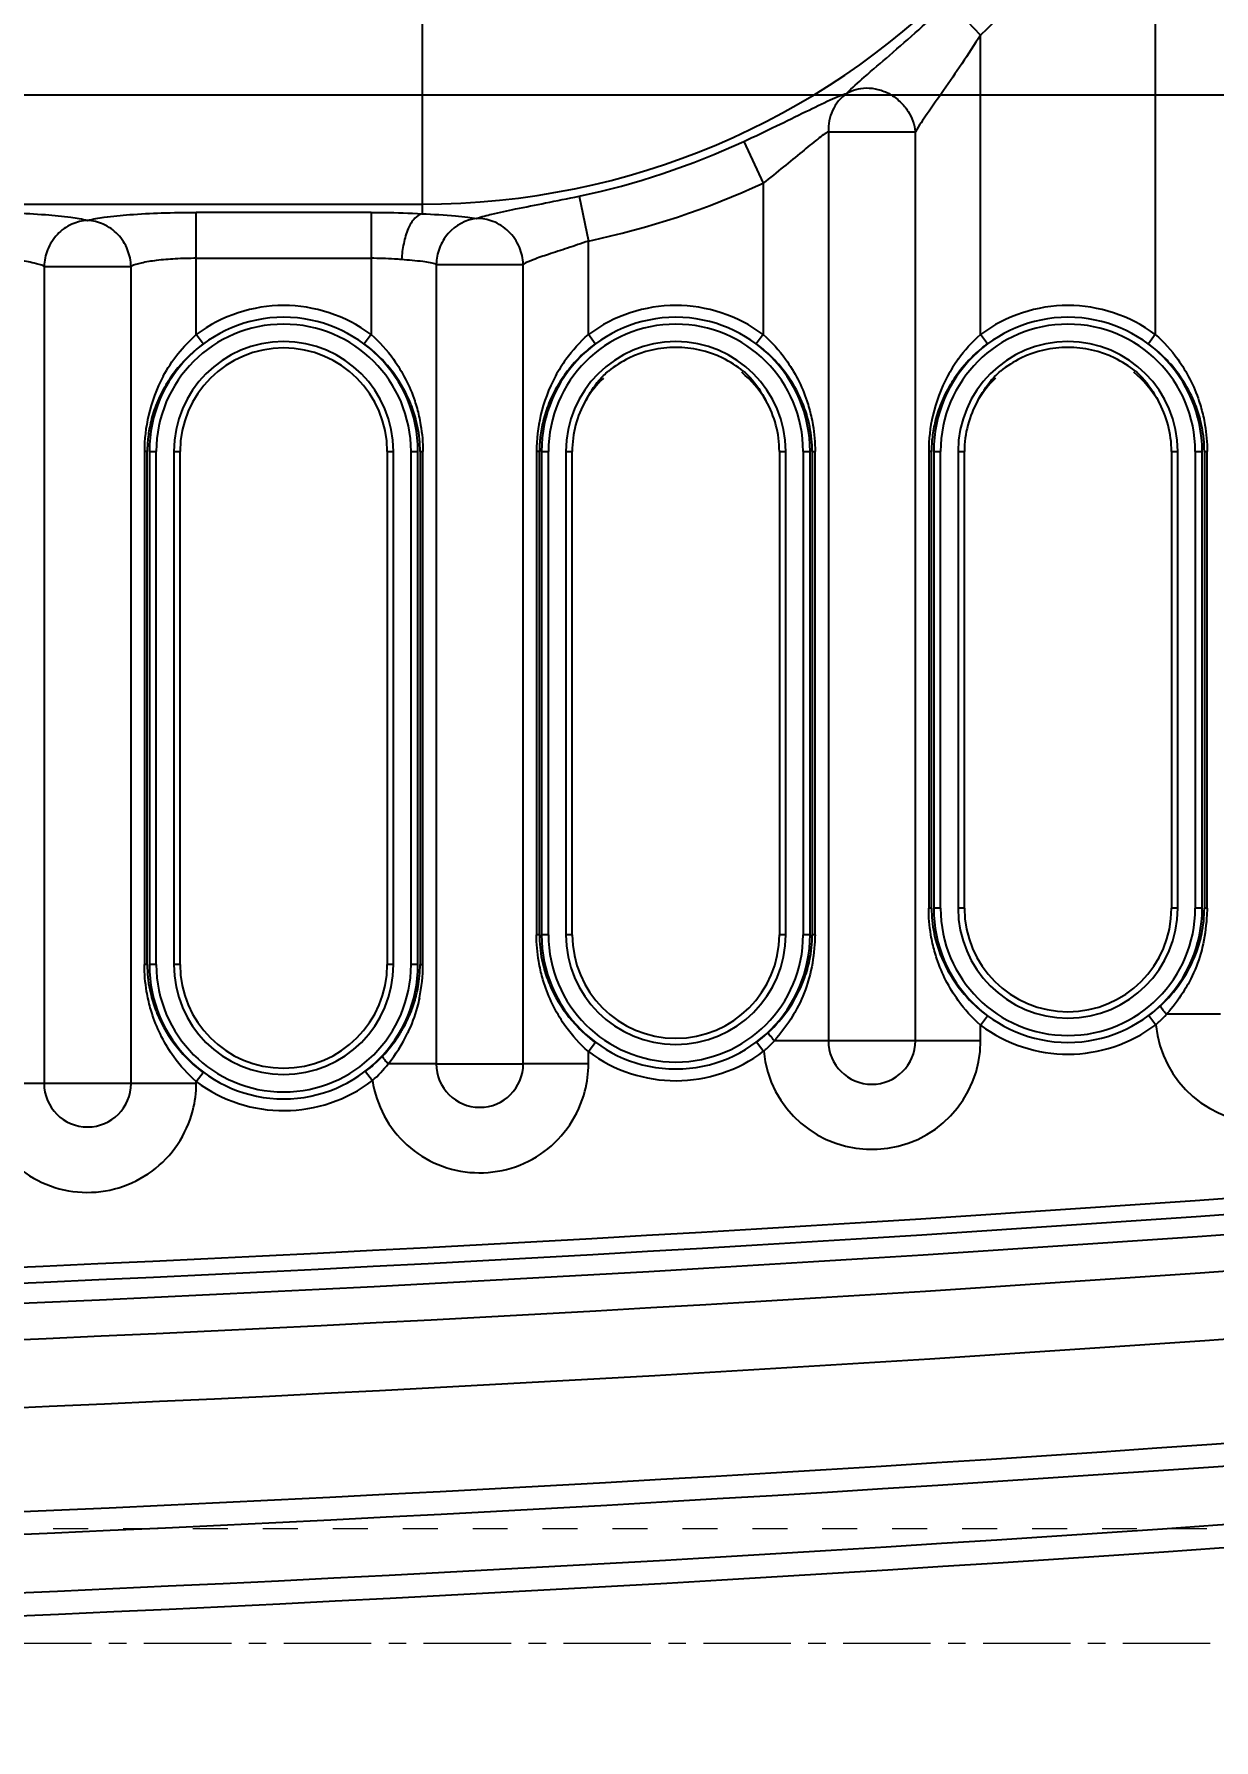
# Model space of a CAD drawing. Header units: millimetres. Extents: x 699 to 6116, y -3115 to -1923.
# Drawn here: x 1134 to 1185.4, y -2572.3 to -2497.9 of the extents above; entities that cross this region are included whole.
import ezdxf

# ---------------------------------------------------------------- set-up
doc = ezdxf.new("R2010")
doc.units = ezdxf.units.MM
doc.header["$LTSCALE"] = 16.335
doc.header["$PDMODE"] = 3
doc.header["$PDSIZE"] = 0.3125
doc.linetypes.add('CENTER', pattern=[0.6, 0.375, -0.075, 0.075, -0.075])
doc.linetypes.add('HIDDEN', pattern=[0.2, 0.1, -0.1])
doc.layers.get('0').update_dxf_attribs({"linetype": 'CONTINUOUS'})
doc.layers.get('Defpoints').update_dxf_attribs({"linetype": 'CONTINUOUS'})
doc.layers.add('cool', color=153, linetype='HIDDEN', lineweight=9)
doc.styles.get("Standard").update_dxf_attribs({"font": 'txt', "width": 0.8})
doc.dimstyles.get("Standard").update_dxf_attribs({"dimtxt": 0.15625, "dimasz": 0.1875, "dimexe": 0.125, "dimexo": 0.0625, "dimtad": 0, "dimtih": 1, "dimtoh": 1, "dimdsep": 46, "dimtxsty": 'Standard', "dimcen": 0.09, "dimadec": 0, "dimazin": 0, "dimtp": 0.01, "dimtm": 0.01, "dimtfac": 1, "dimtofl": 0, "dimtmove": 0, "dimatfit": 3, "dimfxl": 0, "dimtolj": 1, "dimarcsym": 0})

# ---------------------------------------------------------------- blocks, each defined once
blk = doc.blocks.new('*D749')
at = {"color": 4, "lineweight": -2}
blk.add_line((1126.21, -2500.543), (1336.786, -2500.543), dxfattribs=at)
at = {"layer": 'Defpoints', "color": 0}
for p in [(1045.847, -2423.043), (1126.147, -2500.543), (1336.786, -2500.543)]:
    blk.add_point(p, dxfattribs=at)
at = {"color": 6, "insert": (1352.119, -2500.543), "char_height": 10, "attachment_point": 5}
blk.add_mtext('\\A1;77.50', dxfattribs=at)
blk = doc.blocks.new('*D750')
at = {"color": 4, "lineweight": -2}
blk.add_line((1201.41, -2596.043), (1336.786, -2596.043), dxfattribs=at)
at = {"layer": 'Defpoints', "color": 0}
for p in [(1045.847, -2423.043), (1201.347, -2596.043), (1336.786, -2596.043)]:
    blk.add_point(p, dxfattribs=at)
at = {"color": 6, "insert": (1354.119, -2596.043), "char_height": 10, "attachment_point": 5}
blk.add_mtext('\\A1;173.00', dxfattribs=at)
blk = doc.blocks.new('*D751')
at = {"color": 4, "lineweight": -2}
blk.add_line((1195.847, -2601.605), (1195.847, -2674.578), dxfattribs=at)
at = {"layer": 'Defpoints', "color": 0}
for p in [(1045.847, -2423.043), (1195.847, -2601.543), (1195.847, -2674.578)]:
    blk.add_point(p, dxfattribs=at)
at = {"color": 6, "insert": (1195.847, -2691.244), "char_height": 10, "attachment_point": 5, "rotation": 90}
blk.add_mtext('\\A1;150.00', dxfattribs=at)

msp = doc.modelspace()

# ---------------------------------------------------------------- linework, layer by layer
at = {"color": 7, "linetype": 'Continuous'}
for p, q in [((1182.884, -2487.372), (1182.884, -2510.99)), ((1150.922, -2495.288), (1150.922, -2505.721)), ((1175.268, -2497.933), (1173.889, -2496.485)), ((1175.268, -2510.99), (1175.268, -2497.933)), ((1168.634, -2502.146), (1172.425, -2502.146)), ((1168.634, -2502.146), (1168.634, -2541.78)), ((1172.425, -2541.78), (1172.425, -2502.146)), ((1164.948, -2502.57), (1165.79, -2504.384)), ((1165.79, -2504.384), (1165.79, -2510.99)), ((1114.562, -2505.305), (1150.922, -2505.305)), ((1157.764, -2504.956), (1158.174, -2506.914)), ((1148.697, -2505.667), (1141.081, -2505.667)), ((1141.081, -2510.99), (1141.081, -2505.667)), ((1148.697, -2505.667), (1148.697, -2510.99)), ((1158.174, -2510.99), (1158.174, -2506.914)), ((1141.081, -2507.667), (1148.697, -2507.667)), ((1134.447, -2508.018), (1138.238, -2508.018)), ((1134.447, -2508.018), (1134.447, -2543.641)), ((1138.238, -2543.641), (1138.238, -2508.018)), ((1151.54, -2507.93), (1155.331, -2507.93)), ((1151.54, -2507.93), (1151.54, -2542.786)), ((1155.331, -2542.786), (1155.331, -2507.93)), ((1141.381, -2511.392), (1141.081, -2510.99)), ((1148.697, -2510.99), (1148.397, -2511.392)), ((1158.474, -2511.392), (1158.174, -2510.99)), ((1165.79, -2510.99), (1165.49, -2511.392)), ((1175.568, -2511.392), (1175.268, -2510.99)), ((1182.884, -2510.99), (1182.584, -2511.392)), ((1138.942, -2516.09), (1138.818, -2516.09)), ((1138.818, -2516.09), (1138.818, -2538.462)), ((1138.942, -2538.462), (1138.942, -2516.09)), ((1139.037, -2516.09), (1139.338, -2516.09)), ((1139.037, -2516.09), (1139.037, -2538.462)), ((1139.338, -2538.462), (1139.338, -2516.09)), ((1140.099, -2516.09), (1140.375, -2516.09)), ((1140.099, -2516.09), (1140.099, -2538.462)), ((1140.375, -2538.462), (1140.375, -2516.09)), ((1149.403, -2516.09), (1149.678, -2516.09)), ((1149.403, -2516.09), (1149.403, -2538.462)), ((1149.678, -2538.462), (1149.678, -2516.09)), ((1150.439, -2516.09), (1150.74, -2516.09)), ((1150.439, -2516.09), (1150.439, -2538.462)), ((1150.74, -2538.462), (1150.74, -2516.09)), ((1150.836, -2516.09), (1150.96, -2516.09)), ((1150.836, -2516.09), (1150.836, -2538.462)), ((1150.96, -2538.462), (1150.96, -2516.09)), ((1156.035, -2516.09), (1155.911, -2516.09)), ((1155.911, -2516.09), (1155.911, -2537.155)), ((1156.035, -2537.155), (1156.035, -2516.09)), ((1156.131, -2516.09), (1156.432, -2516.09)), ((1156.131, -2516.09), (1156.131, -2537.155)), ((1156.432, -2537.155), (1156.432, -2516.09)), ((1157.193, -2516.09), (1157.469, -2516.09)), ((1157.193, -2516.09), (1157.193, -2537.155)), ((1157.469, -2537.155), (1157.469, -2516.09)), ((1166.496, -2516.09), (1166.772, -2516.09)), ((1166.496, -2516.09), (1166.496, -2537.155)), ((1166.772, -2537.155), (1166.772, -2516.09)), ((1167.533, -2516.09), (1167.834, -2516.09)), ((1167.533, -2516.09), (1167.533, -2537.155)), ((1167.834, -2537.155), (1167.834, -2516.09)), ((1167.929, -2516.09), (1168.054, -2516.09)), ((1167.929, -2516.09), (1167.929, -2537.155)), ((1168.054, -2537.155), (1168.054, -2516.09)), ((1173.129, -2516.09), (1173.005, -2516.09)), ((1173.005, -2516.09), (1173.005, -2535.999)), ((1173.129, -2535.999), (1173.129, -2516.09)), ((1173.224, -2516.09), (1173.525, -2516.09)), ((1173.224, -2516.09), (1173.224, -2535.999)), ((1173.525, -2535.999), (1173.525, -2516.09)), ((1174.286, -2516.09), (1174.562, -2516.09)), ((1174.286, -2516.09), (1174.286, -2535.999)), ((1174.562, -2535.999), (1174.562, -2516.09)), ((1183.59, -2516.09), (1183.865, -2516.09)), ((1183.59, -2516.09), (1183.59, -2535.999)), ((1183.865, -2535.999), (1183.865, -2516.09)), ((1184.626, -2516.09), (1184.927, -2516.09)), ((1184.626, -2516.09), (1184.626, -2535.999)), ((1184.927, -2535.999), (1184.927, -2516.09)), ((1185.023, -2516.09), (1185.147, -2516.09)), ((1185.023, -2516.09), (1185.023, -2535.999)), ((1185.147, -2535.999), (1185.147, -2516.09)), ((1173.129, -2535.999), (1173.005, -2535.999)), ((1173.525, -2535.999), (1173.224, -2535.999)), ((1174.562, -2535.999), (1174.286, -2535.999)), ((1183.865, -2535.999), (1183.59, -2535.999)), ((1184.927, -2535.999), (1184.626, -2535.999)), ((1185.147, -2535.999), (1185.023, -2535.999)), ((1156.035, -2537.155), (1155.911, -2537.155)), ((1156.432, -2537.155), (1156.131, -2537.155)), ((1157.469, -2537.155), (1157.193, -2537.155)), ((1166.772, -2537.155), (1166.496, -2537.155)), ((1167.834, -2537.155), (1167.533, -2537.155)), ((1168.054, -2537.155), (1167.929, -2537.155)), ((1138.942, -2538.462), (1138.818, -2538.462)), ((1139.338, -2538.462), (1139.037, -2538.462)), ((1140.375, -2538.462), (1140.099, -2538.462)), ((1149.678, -2538.462), (1149.403, -2538.462)), ((1150.74, -2538.462), (1150.439, -2538.462)), ((1150.836, -2538.462), (1150.96, -2538.462)), ((1175.268, -2541.099), (1175.568, -2540.697)), ((1175.268, -2541.78), (1175.268, -2541.099)), ((1182.604, -2540.682), (1182.906, -2541.082)), ((1185.727, -2540.624), (1183.372, -2540.624)), ((1158.174, -2542.255), (1158.474, -2541.853)), ((1165.511, -2541.838), (1165.812, -2542.239)), ((1175.268, -2541.78), (1166.278, -2541.78)), ((1158.174, -2542.786), (1158.174, -2542.255)), ((1141.081, -2543.562), (1141.381, -2543.161)), ((1148.455, -2543.117), (1148.76, -2543.515)), ((1151.54, -2542.786), (1149.446, -2542.786)), ((1158.174, -2542.786), (1155.331, -2542.786)), ((1141.081, -2543.641), (1132.352, -2543.641)), ((1141.081, -2543.641), (1141.081, -2543.562))]:
    msp.add_line(p, q, dxfattribs=at)
for centre, radius, start, end in [((1150.922, -2472.351), 32.954, 270, 90), ((1150.922, -2472.351), 35.316, 313.581, 334.82747), ((1150.922, -2472.351), 33.316, 281.85069, 294.8986), ((1150.922, -2472.351), 35.316, 281.85069, 294.8986), ((1144.889, -2516.09), 6.365, 53.25404, 126.74596), ((1161.982, -2516.09), 6.365, 53.25404, 126.74596), ((1179.076, -2516.09), 6.365, 53.25404, 126.74596), ((1144.889, -2516.09), 5.852, 0, 180), ((1144.889, -2516.09), 5.551, 0, 180), ((1161.982, -2516.09), 5.852, 0, 180), ((1161.982, -2516.09), 5.551, 0, 180), ((1179.076, -2516.09), 5.852, 0, 180), ((1179.076, -2516.09), 5.551, 0, 180), ((1144.889, -2516.09), 4.79, 0, 180), ((1161.982, -2516.09), 4.79, 0, 180), ((1179.076, -2516.09), 4.79, 0, 180), ((1145.123, -2516.417), 6.265, 126.67154, 140.62332), ((1144.889, -2516.09), 4.514, 0, 180), ((1144.648, -2516.424), 6.275, 42.45432, 53.32018), ((1162.666, -2515.993), 6.732, 144.34169, 151.74468), ((1162.197, -2516.4), 6.24, 129.69059, 140.63245), ((1162.299, -2516.514), 6.393, 126.748, 129.74095), ((1162.028, -2516.317), 4.778, 115.98064, 128.67258), ((1161.982, -2516.213), 4.664, 63.96271, 116.03305), ((1161.935, -2516.322), 4.783, 51.34176, 64.01099), ((1161.806, -2516.344), 6.173, 49.80044, 53.34957), ((1161.717, -2516.45), 6.311, 42.47507, 49.80796), ((1179.759, -2515.993), 6.732, 144.34169, 151.74468), ((1179.291, -2516.4), 6.24, 129.69141, 140.63245), ((1179.393, -2516.514), 6.393, 126.748, 129.74177), ((1179.123, -2516.322), 4.783, 115.98703, 128.65716), ((1179.076, -2516.213), 4.664, 63.96668, 116.03459), ((1179.028, -2516.32), 4.781, 51.33571, 64.01468), ((1178.899, -2516.344), 6.173, 49.80229, 53.34958), ((1178.81, -2516.45), 6.311, 42.47507, 49.80979), ((1145.683, -2516.057), 6.86, 151.70951, 167.07638), ((1144.993, -2516.309), 6.097, 140.63545, 149.13661), ((1162.776, -2516.057), 6.86, 151.70951, 167.07638), ((1162.091, -2516.312), 6.102, 140.63623, 147.92908), ((1161.768, -2516.337), 4.823, 30.77824, 50.13585), ((1161.879, -2516.307), 6.095, 32.39057, 42.5134), ((1179.87, -2516.057), 6.86, 151.70951, 167.07638), ((1179.185, -2516.312), 6.102, 140.63623, 147.92908), ((1178.862, -2516.337), 4.823, 30.77825, 50.13446), ((1178.973, -2516.307), 6.095, 32.39057, 42.5134), ((1144.846, -2516.22), 5.924, 149.14275, 157.86892), ((1161.939, -2516.22), 5.924, 149.14275, 157.86892), ((1162.041, -2516.279), 6.042, 147.94471, 149.15732), ((1162.181, -2516.327), 4.804, 134.30239, 149.21223), ((1161.989, -2516.238), 5.965, 21.71161, 32.39296), ((1179.033, -2516.22), 5.924, 149.14275, 157.86892), ((1179.134, -2516.279), 6.042, 147.94471, 149.15732), ((1179.275, -2516.327), 4.804, 134.30239, 149.21223), ((1179.082, -2516.238), 5.965, 21.71161, 32.39296), ((1144.667, -2516.147), 5.732, 157.87532, 165.89125), ((1161.761, -2516.147), 5.732, 157.87532, 165.89125), ((1161.982, -2516.09), 4.514, 150.50364, 180), ((1161.982, -2516.09), 4.514, 0, 29.47548), ((1178.854, -2516.147), 5.732, 157.87532, 165.89125), ((1179.076, -2516.09), 4.514, 150.50364, 180), ((1179.076, -2516.09), 4.514, 0, 29.47548), ((1145.803, -2516.094), 6.985, 167.0025, 179.96792), ((1144.506, -2516.105), 5.565, 165.90603, 173.29158), ((1145.205, -2516.107), 5.631, 0.17075, 11.28696), ((1162.896, -2516.094), 6.985, 167.0025, 179.96792), ((1161.599, -2516.105), 5.565, 165.90603, 173.29158), ((1162.299, -2516.107), 5.631, 0.17075, 11.28696), ((1179.99, -2516.094), 6.985, 167.0025, 179.96792), ((1178.693, -2516.105), 5.565, 165.90603, 173.29158), ((1179.392, -2516.107), 5.631, 0.17075, 11.28696), ((1144.397, -2516.09), 5.455, 173.30508, 179.99397), ((1161.491, -2516.09), 5.455, 173.30508, 179.99397), ((1178.584, -2516.09), 5.455, 173.30508, 179.99397), ((1178.76, -2535.982), 5.631, 180.17075, 191.28696), ((1179.076, -2535.999), 5.852, 180, 0), ((1179.076, -2535.999), 5.551, 180, 360), ((1179.076, -2535.999), 4.79, 180, 360), ((1179.076, -2535.999), 4.514, 180, 0), ((1179.389, -2535.981), 5.634, 348.28855, 359.82066), ((1161.666, -2537.138), 5.631, 180.17075, 191.28696), ((1161.982, -2537.155), 5.852, 180, 0), ((1161.982, -2537.155), 5.551, 180, 360), ((1161.982, -2537.155), 4.79, 180, 360), ((1161.982, -2537.155), 4.514, 180, 0), ((1162.295, -2537.137), 5.634, 348.28896, 359.82069), ((1179.44, -2535.986), 5.583, 340.07715, 348.22657), ((1179.184, -2535.895), 5.854, 336.95949, 340.09334), ((1144.573, -2538.445), 5.631, 180.17075, 191.28696), ((1144.889, -2538.462), 5.852, 180, 0), ((1144.889, -2538.462), 5.551, 180, 360), ((1144.889, -2538.462), 4.79, 180, 360), ((1144.889, -2538.462), 4.514, 180, 0), ((1144.038, -2538.463), 6.922, 347.9148, 0.00272), ((1162.346, -2537.142), 5.583, 340.07722, 348.22699), ((1179.071, -2535.844), 5.978, 325.04338, 336.93999), ((1161.978, -2537.001), 5.978, 325.04342, 336.94017), ((1162.091, -2537.051), 5.854, 336.95968, 340.09341), ((1178.971, -2535.787), 6.093, 312.7663, 325.13906), ((1145.244, -2538.457), 5.59, 339.44454, 346.63591), ((1179.316, -2535.664), 6.275, 222.45432, 233.32018), ((1178.825, -2535.65), 6.292, 310.86256, 312.89715), ((1145.016, -2538.363), 5.836, 331.24535, 339.36726), ((1162.223, -2536.821), 6.275, 222.45432, 233.32018), ((1161.878, -2536.943), 6.093, 312.7667, 325.1391), ((1179.076, -2535.999), 6.365, 233.25404, 306.9948), ((1178.734, -2535.543), 6.433, 306.98648, 310.85584), ((1187.623, -2540.623), 4.739, 185.55889, 359.99899), ((1179.423, -2537.085), 5.302, 311.06041, 313.40653), ((1179.246, -2536.9), 5.558, 313.42386, 317.92752), ((1177.432, -2535.357), 7.939, 318.43502, 319.50175), ((1144.27, -2538.592), 6.662, 320.98406, 334.63808), ((1144.707, -2538.201), 6.185, 326.92541, 331.30513), ((1161.64, -2536.7), 6.433, 306.98648, 310.8561), ((1170.53, -2541.78), 4.739, 185.55889, 0), ((1161.732, -2536.807), 6.292, 310.86282, 312.89755), ((1162.153, -2538.056), 5.558, 313.42402, 317.92761), ((1160.339, -2536.513), 7.939, 318.43494, 319.50201), ((1170.529, -2541.78), 1.896, 180, 0), ((1145.129, -2538.128), 6.275, 222.45432, 233.32018), ((1161.982, -2537.155), 6.365, 233.25404, 306.9948), ((1162.33, -2538.241), 5.302, 311.06041, 313.40669), ((1153.436, -2542.786), 1.896, 180.00387, 359.99643), ((1153.436, -2542.786), 4.739, 345.50554, 359.99867), ((1136.342, -2543.641), 1.896, 180.00015, 359.99985), ((1136.342, -2543.641), 4.739, 345.50384, 0), ((1144.889, -2538.462), 6.365, 233.25404, 307.45489), ((1045.847, -555.868), 1997.698, 265.604565, 274.395435), ((1045.847, -555.868), 1998.398, 265.604565, 274.395435), ((1045.847, -555.868), 1999.273, 265.604565, 274.395435), ((1045.847, -555.868), 2000.858, 265.604565, 274.395435), ((1045.847, -555.868), 2003.819, 265.604565, 274.395435), ((1045.847, -555.868), 2008.352, 265.604565, 274.395435), ((1045.847, -555.868), 2009.339, 265.604565, 274.395435), ((1045.847, -555.868), 2011.88, 265.604565, 274.395435), ((1045.847, -555.868), 2012.885, 265.604565, 274.395435)]:
    msp.add_arc(centre, radius, start, end, dxfattribs=at)
for points, knots in [([(1169.43, -2500.475), (1169.671, -2500.225), (1170.299, -2499.675), (1171.36, -2498.768), (1172.601, -2497.685), (1173.456, -2496.897), (1173.889, -2496.485)], [0, 0, 0, 0, 0.174299, 0.417376, 0.700309, 1, 1, 1, 1]), ([(1175.268, -2497.933), (1175.001, -2498.356), (1174.47, -2499.17), (1173.685, -2500.312), (1172.994, -2501.286), (1172.582, -2501.88), (1172.425, -2502.146)], [0, 0, 0, 0, 0.294975, 0.573501, 0.81803, 1, 1, 1, 1]), ([(1164.948, -2502.57), (1165.423, -2502.35), (1166.328, -2501.92), (1167.578, -2501.306), (1168.493, -2500.857), (1169.085, -2500.596), (1169.325, -2500.504), (1169.43, -2500.475)], [0, 0, 0, 0, 0.316984, 0.607394, 0.844395, 0.93449, 1, 1, 1, 1]), ([(1169.429, -2500.475), (1169.167, -2500.662), (1168.744, -2501.183), (1168.623, -2501.833), (1168.633, -2502.146)], [0, 0, 0, 0, 0.507538, 1, 1, 1, 1]), ([(1169.43, -2500.475), (1169.682, -2500.327), (1170.159, -2500.199), (1170.809, -2500.285), (1171.326, -2500.486), (1171.773, -2500.825), (1172.213, -2501.351), (1172.39, -2501.836), (1172.425, -2502.146)], [0, 0, 0, 0, 0.219346, 0.349949, 0.488612, 0.629623, 0.766145, 1, 1, 1, 1]), ([(1168.634, -2502.146), (1168.563, -2502.181), (1168.405, -2502.287), (1168.022, -2502.576), (1167.443, -2503.056), (1166.656, -2503.701), (1166.088, -2504.154), (1165.79, -2504.384)], [0, 0, 0, 0, 0.065365, 0.156594, 0.398119, 0.688285, 1, 1, 1, 1]), ([(1153.295, -2505.935), (1153.512, -2505.85), (1154.083, -2505.707), (1155.09, -2505.495), (1156.358, -2505.246), (1157.279, -2505.058), (1157.764, -2504.956)], [0, 0, 0, 0, 0.153101, 0.384056, 0.675365, 1, 1, 1, 1]), ([(1131.603, -2505.667), (1132.112, -2505.666), (1133.08, -2505.682), (1134.419, -2505.747), (1135.492, -2505.851), (1136.105, -2505.948), (1136.342, -2506.018)], [0, 0, 0, 0, 0.320374, 0.610618, 0.844066, 1, 1, 1, 1]), ([(1136.342, -2506.018), (1136.108, -2506.027), (1135.614, -2506.144), (1134.984, -2506.597), (1134.562, -2507.262), (1134.455, -2507.773), (1134.447, -2508.018)], [0, 0, 0, 0, 0.233579, 0.491555, 0.754782, 1, 1, 1, 1]), ([(1136.342, -2506.018), (1136.579, -2505.948), (1137.193, -2505.851), (1138.265, -2505.747), (1139.604, -2505.682), (1140.573, -2505.666), (1141.081, -2505.667)], [0, 0, 0, 0, 0.155949, 0.389404, 0.679649, 1, 1, 1, 1]), ([(1138.238, -2508.018), (1138.229, -2507.773), (1138.122, -2507.262), (1137.7, -2506.597), (1137.07, -2506.144), (1136.576, -2506.027), (1136.342, -2506.018)], [0, 0, 0, 0, 0.245218, 0.508445, 0.766421, 1, 1, 1, 1]), ([(1148.697, -2505.667), (1148.889, -2505.667), (1149.63, -2505.671), (1150.372, -2505.693), (1150.922, -2505.721)], [0, 0, 0, 0, 0.258385, 1, 1, 1, 1]), ([(1150.922, -2505.721), (1150.801, -2505.747), (1150.545, -2505.944), (1150.277, -2506.403), (1150.101, -2507.025), (1150.042, -2507.485), (1150.032, -2507.721)], [0, 0, 0, 0, 0.161731, 0.394637, 0.690583, 1, 1, 1, 1]), ([(1150.922, -2505.721), (1151.409, -2505.748), (1152.075, -2505.782), (1152.866, -2505.858), (1153.17, -2505.904), (1153.295, -2505.935)], [0, 0, 0, 0, 0.613709, 0.838324, 1, 1, 1, 1]), ([(1153.295, -2505.935), (1152.833, -2505.984), (1152.127, -2506.366), (1151.651, -2507.205), (1151.546, -2507.692), (1151.54, -2507.93)], [0, 0, 0, 0, 0.488062, 0.750299, 1, 1, 1, 1]), ([(1155.331, -2507.93), (1155.321, -2507.675), (1155.201, -2507.143), (1154.739, -2506.461), (1154.059, -2506.017), (1153.537, -2505.927), (1153.295, -2505.935)], [0, 0, 0, 0, 0.244236, 0.508676, 0.767619, 1, 1, 1, 1]), ([(1158.174, -2506.914), (1157.871, -2507.02), (1157.29, -2507.214), (1156.485, -2507.476), (1155.837, -2507.698), (1155.468, -2507.846), (1155.331, -2507.93)], [0, 0, 0, 0, 0.319166, 0.607969, 0.840407, 1, 1, 1, 1]), ([(1134.447, -2508.018), (1134.309, -2507.95), (1133.94, -2507.851), (1133.295, -2507.747), (1132.491, -2507.682), (1131.908, -2507.667), (1131.603, -2507.667)], [0, 0, 0, 0, 0.159969, 0.39318, 0.681951, 1, 1, 1, 1]), ([(1141.081, -2507.667), (1140.776, -2507.667), (1140.193, -2507.682), (1139.389, -2507.747), (1138.744, -2507.851), (1138.375, -2507.95), (1138.238, -2508.018)], [0, 0, 0, 0, 0.318055, 0.606823, 0.840028, 1, 1, 1, 1]), ([(1150.032, -2507.721), (1149.926, -2507.712), (1149.482, -2507.679), (1149.036, -2507.667), (1148.697, -2507.667)], [0, 0, 0, 0, 0.238668, 1, 1, 1, 1]), ([(1151.54, -2507.93), (1151.461, -2507.9), (1151.265, -2507.855), (1150.762, -2507.782), (1150.339, -2507.748), (1150.032, -2507.721)], [0, 0, 0, 0, 0.166338, 0.393106, 1, 1, 1, 1]), ([(1149.677, -2512.071), (1150.072, -2512.622), (1150.492, -2513.447), (1150.736, -2514.322), (1150.787, -2514.547)], [0, 0, 0, 0, 0.746536, 1, 1, 1, 1]), ([(1166.771, -2512.071), (1167.166, -2512.622), (1167.586, -2513.447), (1167.829, -2514.322), (1167.88, -2514.547)], [0, 0, 0, 0, 0.746536, 1, 1, 1, 1]), ([(1183.864, -2512.071), (1184.259, -2512.622), (1184.679, -2513.447), (1184.923, -2514.322), (1184.974, -2514.547)], [0, 0, 0, 0, 0.746536, 1, 1, 1, 1]), ([(1150.437, -2514.031), (1150.371, -2513.863), (1150.071, -2513.199), (1149.648, -2512.592), (1149.278, -2512.188)], [0, 0, 0, 0, 0.248204, 1, 1, 1, 1]), ([(1164.922, -2512.587), (1165.028, -2512.672), (1165.425, -2513.046), (1165.712, -2513.515), (1165.912, -2513.869)], [0, 0, 0, 0, 0.250413, 1, 1, 1, 1]), ([(1182.016, -2512.587), (1182.122, -2512.672), (1182.518, -2513.046), (1182.805, -2513.515), (1183.005, -2513.869)], [0, 0, 0, 0, 0.250414, 1, 1, 1, 1]), ([(1150.727, -2515.005), (1150.71, -2514.921), (1150.636, -2514.59), (1150.531, -2514.266), (1150.437, -2514.031)], [0, 0, 0, 0, 0.253093, 1, 1, 1, 1]), ([(1167.82, -2515.005), (1167.803, -2514.921), (1167.729, -2514.59), (1167.624, -2514.266), (1167.531, -2514.031)], [0, 0, 0, 0, 0.253093, 1, 1, 1, 1]), ([(1184.914, -2515.005), (1184.897, -2514.921), (1184.823, -2514.59), (1184.718, -2514.266), (1184.624, -2514.031)], [0, 0, 0, 0, 0.253093, 1, 1, 1, 1]), ([(1150.787, -2514.547), (1150.815, -2514.671), (1150.915, -2515.18), (1150.96, -2515.699), (1150.96, -2516.09)], [0, 0, 0, 0, 0.246522, 1, 1, 1, 1]), ([(1167.88, -2514.547), (1167.908, -2514.671), (1168.009, -2515.18), (1168.053, -2515.699), (1168.053, -2516.09)], [0, 0, 0, 0, 0.246522, 1, 1, 1, 1]), ([(1184.974, -2514.547), (1185.002, -2514.671), (1185.102, -2515.18), (1185.147, -2515.699), (1185.147, -2516.09)], [0, 0, 0, 0, 0.246522, 1, 1, 1, 1]), ([(1173.178, -2537.542), (1173.15, -2537.417), (1173.05, -2536.909), (1173.005, -2536.389), (1173.005, -2535.999)], [0, 0, 0, 0, 0.246522, 1, 1, 1, 1]), ([(1185.147, -2535.999), (1185.141, -2536.144), (1185.11, -2536.721), (1185.032, -2537.296), (1184.931, -2537.717)], [0, 0, 0, 0, 0.251767, 1, 1, 1, 1]), ([(1156.085, -2538.698), (1156.056, -2538.574), (1155.956, -2538.065), (1155.911, -2537.546), (1155.911, -2537.155)], [0, 0, 0, 0, 0.246522, 1, 1, 1, 1]), ([(1168.054, -2537.155), (1168.048, -2537.3), (1168.016, -2537.877), (1167.939, -2538.453), (1167.838, -2538.873)], [0, 0, 0, 0, 0.251766, 1, 1, 1, 1]), ([(1173.238, -2537.084), (1173.255, -2537.168), (1173.329, -2537.499), (1173.434, -2537.822), (1173.527, -2538.058)], [0, 0, 0, 0, 0.253093, 1, 1, 1, 1]), ([(1174.287, -2540.018), (1173.892, -2539.467), (1173.473, -2538.641), (1173.229, -2537.766), (1173.178, -2537.542)], [0, 0, 0, 0, 0.746536, 1, 1, 1, 1]), ([(1173.527, -2538.058), (1173.594, -2538.225), (1173.894, -2538.889), (1174.317, -2539.497), (1174.686, -2539.9)], [0, 0, 0, 0, 0.248204, 1, 1, 1, 1]), ([(1184.931, -2537.717), (1184.9, -2537.848), (1184.757, -2538.366), (1184.546, -2538.866), (1184.356, -2539.221)], [0, 0, 0, 0, 0.251415, 1, 1, 1, 1]), ([(1138.991, -2540.005), (1138.963, -2539.881), (1138.863, -2539.372), (1138.818, -2538.853), (1138.818, -2538.462)], [0, 0, 0, 0, 0.246522, 1, 1, 1, 1]), ([(1150.682, -2539.749), (1150.707, -2539.645), (1150.795, -2539.221), (1150.835, -2538.788), (1150.836, -2538.462)], [0, 0, 0, 0, 0.247439, 1, 1, 1, 1]), ([(1157.194, -2541.174), (1156.799, -2540.623), (1156.379, -2539.798), (1156.135, -2538.923), (1156.085, -2538.698)], [0, 0, 0, 0, 0.746536, 1, 1, 1, 1]), ([(1156.144, -2538.24), (1156.161, -2538.324), (1156.235, -2538.655), (1156.34, -2538.979), (1156.434, -2539.214)], [0, 0, 0, 0, 0.253093, 1, 1, 1, 1]), ([(1167.838, -2538.873), (1167.806, -2539.004), (1167.663, -2539.523), (1167.452, -2540.022), (1167.263, -2540.377)], [0, 0, 0, 0, 0.251415, 1, 1, 1, 1]), ([(1139.051, -2539.548), (1139.068, -2539.632), (1139.142, -2539.962), (1139.247, -2540.286), (1139.34, -2540.521)], [0, 0, 0, 0, 0.253093, 1, 1, 1, 1]), ([(1156.434, -2539.214), (1156.501, -2539.382), (1156.8, -2540.046), (1157.223, -2540.653), (1157.593, -2541.057)], [0, 0, 0, 0, 0.248204, 1, 1, 1, 1]), ([(1184.356, -2539.221), (1184.295, -2539.335), (1184.035, -2539.789), (1183.724, -2540.214), (1183.469, -2540.513)], [0, 0, 0, 0, 0.248177, 1, 1, 1, 1]), ([(1140.1, -2542.481), (1139.705, -2541.931), (1139.286, -2541.105), (1139.042, -2540.23), (1138.991, -2540.005)], [0, 0, 0, 0, 0.746536, 1, 1, 1, 1]), ([(1150.806, -2539.912), (1150.778, -2540.046), (1150.65, -2540.571), (1150.462, -2541.081), (1150.289, -2541.445)], [0, 0, 0, 0, 0.253593, 1, 1, 1, 1]), ([(1167.263, -2540.377), (1167.201, -2540.491), (1166.942, -2540.946), (1166.631, -2541.37), (1166.375, -2541.669)], [0, 0, 0, 0, 0.248177, 1, 1, 1, 1]), ([(1183.108, -2540.26), (1183.104, -2540.274), (1183.134, -2540.322), (1183.181, -2540.399), (1183.269, -2540.507), (1183.335, -2540.584), (1183.372, -2540.624)], [0, 0, 0, 0, 0.100704, 0.320137, 0.640896, 1, 1, 1, 1]), ([(1139.34, -2540.521), (1139.407, -2540.689), (1139.707, -2541.353), (1140.13, -2541.96), (1140.499, -2542.364)], [0, 0, 0, 0, 0.248204, 1, 1, 1, 1]), ([(1166.015, -2541.416), (1166.011, -2541.431), (1166.04, -2541.478), (1166.088, -2541.556), (1166.176, -2541.663), (1166.242, -2541.74), (1166.278, -2541.78)], [0, 0, 0, 0, 0.100705, 0.320138, 0.640896, 1, 1, 1, 1]), ([(1148.455, -2543.117), (1148.522, -2543.065), (1148.784, -2542.856), (1149.03, -2542.627), (1149.202, -2542.446)], [0, 0, 0, 0, 0.253316, 1, 1, 1, 1]), ([(1149.202, -2542.446), (1149.196, -2542.46), (1149.217, -2542.509), (1149.264, -2542.582), (1149.346, -2542.681), (1149.41, -2542.75), (1149.446, -2542.786)], [0, 0, 0, 0, 0.109733, 0.32764, 0.642555, 1, 1, 1, 1]), ([(1151.54, -2542.786), (1151.785, -2542.781), (1152.417, -2542.782), (1153.049, -2542.783), (1153.436, -2542.786)], [0, 0, 0, 0, 0.387747, 1, 1, 1, 1]), ([(1153.436, -2542.786), (1153.822, -2542.783), (1154.454, -2542.782), (1155.086, -2542.781), (1155.331, -2542.786)], [0, 0, 0, 0, 0.612253, 1, 1, 1, 1]), ([(1148.76, -2543.515), (1148.843, -2544.046), (1149.187, -2545.091), (1150.198, -2546.388), (1151.591, -2547.266), (1153.196, -2547.624), (1154.83, -2547.422), (1156.299, -2546.683), (1157.441, -2545.497), (1157.882, -2544.491), (1158.024, -2543.972)], [0, 0, 0, 0, 0.124983, 0.24998, 0.374974, 0.499965, 0.62496, 0.749966, 0.874976, 1, 1, 1, 1]), ([(1131.666, -2544.37), (1131.749, -2544.901), (1132.093, -2545.945), (1133.105, -2547.243), (1134.497, -2548.12), (1136.103, -2548.479), (1137.736, -2548.277), (1139.205, -2547.538), (1140.347, -2546.352), (1140.789, -2545.346), (1140.93, -2544.827)], [0, 0, 0, 0, 0.124983, 0.24998, 0.374974, 0.499965, 0.62496, 0.749966, 0.874976, 1, 1, 1, 1])]:
    msp.add_open_spline(points, degree=3, knots=knots, dxfattribs=at)
for points in [[(1139.642, -2512.806), (1140.008, -2512.126), (1140.499, -2511.497), (1141.081, -2510.99)], [(1148.697, -2510.99), (1149.064, -2511.309), (1149.394, -2511.676), (1149.677, -2512.071)], [(1157.196, -2512.068), (1157.479, -2511.674), (1157.808, -2511.309), (1158.174, -2510.99)], [(1165.79, -2510.99), (1166.157, -2511.309), (1166.487, -2511.676), (1166.771, -2512.071)], [(1174.289, -2512.068), (1174.572, -2511.674), (1174.902, -2511.309), (1175.268, -2510.99)], [(1182.884, -2510.99), (1183.251, -2511.309), (1183.581, -2511.676), (1183.864, -2512.071)], [(1158.64, -2512.983), (1158.761, -2512.839), (1158.895, -2512.705), (1159.042, -2512.587)], [(1175.734, -2512.983), (1175.855, -2512.839), (1175.989, -2512.705), (1176.136, -2512.587)], [(1158.054, -2513.867), (1158.228, -2513.56), (1158.413, -2513.254), (1158.64, -2512.983)], [(1175.147, -2513.867), (1175.321, -2513.56), (1175.506, -2513.254), (1175.734, -2512.983)], [(1175.268, -2541.099), (1174.901, -2540.779), (1174.571, -2540.413), (1174.287, -2540.018)], [(1149.202, -2542.446), (1149.458, -2542.179), (1149.688, -2541.886), (1149.89, -2541.576)], [(1158.174, -2542.255), (1157.807, -2541.936), (1157.477, -2541.569), (1157.194, -2541.174)], [(1141.081, -2543.563), (1140.714, -2543.243), (1140.384, -2542.877), (1140.1, -2542.481)], [(1148.76, -2543.515), (1149.012, -2543.297), (1149.238, -2543.047), (1149.446, -2542.786)]]:
    msp.add_open_spline(points, degree=3, dxfattribs=at)
at = {"layer": 'cool', "ltscale": 0.932966}
msp.add_line((775.177, -2563.043), (1316.517, -2563.043), dxfattribs=at)
at = {"layer": 'cool', "color": 1, "linetype": 'CENTER', "ltscale": 0.621977}
msp.add_line((760.847, -2568.043), (1330.847, -2568.043), dxfattribs=at)

# ---------------------------------------------------------------- dimensions: what is measured, and where the dimension line sits
for feature_location, offset, dtype, picture, middle in [((1126.147, -2500.543), (210.639, 0), 0, '*D749', (1352.119, -2500.543)), ((1201.347, -2596.043), (135.439, 0), 0, '*D750', (1354.119, -2596.043)), ((1195.847, -2601.543), (0, -73.035), 1, '*D751', (1195.847, -2691.244))]:
    dim = msp.add_ordinate_dim(feature_location=feature_location, offset=offset, dtype=dtype, origin=(1045.847, -2423.043), dimstyle='Standard', override={"dimtxt": 10, "dimasz": 10, "dimgap": 0, "dimtih": 0, "dimtoh": 0, "dimzin": 0, "dimcen": 0, "dimclrd": 4, "dimclre": 4, "dimclrt": 6, "dimadec": 2, "dimtp": 0, "dimtm": 0, "dimtzin": 0})
    dim.commit()
    dim.dimension.update_dxf_attribs({"geometry": picture, "text_midpoint": middle})

doc.saveas('drawing.dxf')
